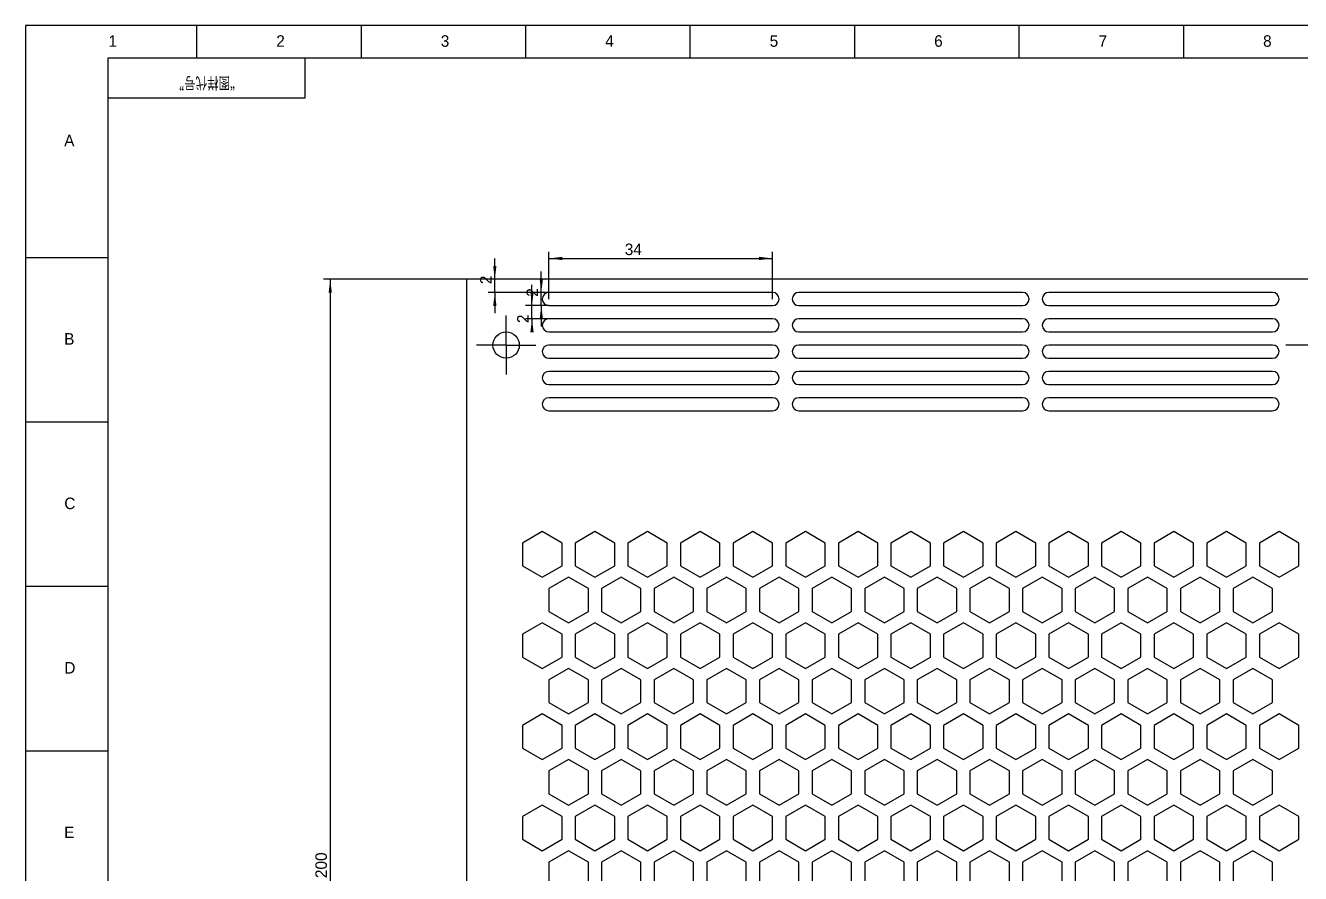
# Model space of a CAD drawing. Header units: millimetres. Extents: x 0 to 594, y 0 to 421.
# Drawn here: x 0 to 193.8, y 291.6 to 420.5 of the extents above; entities that cross this region are included whole.
import ezdxf

# ---------------------------------------------------------------- set-up
doc = ezdxf.new("R2010")
doc.units = ezdxf.units.MM
doc.header["$LTSCALE"] = 0.5
doc.linetypes.add('CENTERX2', pattern=[20.32, 12.7, -2.54, 2.54, -2.54])
for name, color, linetype in [('中心线', 1, 'CENTERX2'), ('尺寸线', 3, 'Continuous'), ('符号', 2, 'Continuous'), ('细实线', 4, 'Continuous')]:
    doc.layers.add(name, color=color, linetype=linetype)
doc.layers.add('粗实线', color=7, linetype='Continuous', lineweight=25)
doc.styles.add('SLDTEXTSTYLE1', font='')
doc.styles.add('SLDTEXTSTYLE2', font='', dxfattribs={"bigfont": 'bigfont'})
doc.styles.get('SLDTEXTSTYLE1').set_extended_font_data('汉仪长仿宋体')
doc.styles.get('SLDTEXTSTYLE2').set_extended_font_data('长仿宋体')
doc.dimstyles.new('SLDDIMSTYLE0', dxfattribs={"dimtxt": 1.75, "dimasz": 2.04, "dimexe": 0, "dimexo": 0.0625, "dimgap": 0.4375, "dimtad": 2, "dimrnd": 1e-09, "dimzin": 12, "dimdsep": 46, "dimtxsty": 'SLDTEXTSTYLE1', "dimsah": 1, "dimcen": 0.09, "dimadec": 0, "dimazin": 3, "dimtfac": 1, "dimtofl": 0, "dimtmove": 0, "dimatfit": 3, "dimfxl": 1, "dimfrac": 2, "dimtolj": 1, "dimtzin": 12, "dimarcsym": 0})
doc.dimstyles.new('SLDDIMSTYLE2', dxfattribs={"dimtxt": 1.75, "dimasz": 2.04, "dimexe": 0, "dimexo": 0.0625, "dimgap": 0.4375, "dimtad": 2, "dimrnd": 1e-09, "dimzin": 12, "dimdsep": 46, "dimtxsty": 'SLDTEXTSTYLE1', "dimsah": 1, "dimcen": 0.09, "dimadec": 0, "dimazin": 3, "dimtfac": 1, "dimtmove": 0, "dimatfit": 0, "dimfxl": 1, "dimfrac": 2, "dimtolj": 1, "dimtzin": 12, "dimarcsym": 0})

# ---------------------------------------------------------------- blocks, each defined once
blk = doc.blocks.new('_D_1')
at = {"layer": '尺寸线', "transparency": 16777216}
for p, q in [((67.06, 381.92), (45.32, 381.92)), ((46.32, 381.92), (46.32, 181.92)), ((67.06, 181.92), (45.32, 181.92))]:
    blk.add_line(p, q, dxfattribs=at)
for points in [[(46.32, 381.92), (46.07, 379.88), (46.57, 379.88)], [(46.32, 181.92), (46.57, 183.96), (46.07, 183.96)]]:
    blk.add_solid(points, dxfattribs=at)
at = {"layer": '尺寸线', "transparency": 16777216, "insert": (44.06, 290.9), "char_height": 1.75, "attachment_point": 1, "rotation": 90, "style": 'SLDTEXTSTYLE1'}
blk.add_mtext('200', dxfattribs=at)
blk = doc.blocks.new('_D_22')
at = {"layer": '尺寸线', "transparency": 16777216}
for p, q in [((79.56, 378.92), (79.56, 386.09)), ((113.56, 378.92), (113.56, 386.09)), ((79.56, 385.09), (113.56, 385.09))]:
    blk.add_line(p, q, dxfattribs=at)
for points in [[(79.56, 385.09), (81.6, 384.84), (81.6, 385.34)], [(113.56, 385.09), (111.52, 385.34), (111.52, 384.84)]]:
    blk.add_solid(points, dxfattribs=at)
at = {"layer": '尺寸线', "transparency": 16777216, "insert": (91.09, 387.35), "char_height": 1.75, "attachment_point": 1, "style": 'SLDTEXTSTYLE1'}
blk.add_mtext('34', dxfattribs=at)
blk = doc.blocks.new('_D_23')
at = {"layer": '尺寸线', "transparency": 16777216}
for p, q in [((78.4, 379.92), (78.4, 383.1)), ((79.56, 379.92), (77.4, 379.92)), ((78.4, 377.92), (78.4, 379.92)), ((79.56, 377.92), (77.4, 377.92)), ((78.4, 377.92), (78.4, 374.75))]:
    blk.add_line(p, q, dxfattribs=at)
for points in [[(78.4, 379.92), (78.66, 381.96), (78.15, 381.96)], [(78.4, 377.92), (78.15, 375.88), (78.66, 375.88)]]:
    blk.add_solid(points, dxfattribs=at)
at = {"layer": '尺寸线', "transparency": 16777216, "insert": (76.15, 379.27), "char_height": 1.75, "attachment_point": 1, "rotation": 90, "style": 'SLDTEXTSTYLE1'}
blk.add_mtext('2', dxfattribs=at)
blk = doc.blocks.new('_D_24')
at = {"layer": '尺寸线', "transparency": 16777216}
for p, q in [((71.34, 381.92), (71.34, 385.1)), ((71.34, 379.92), (71.34, 381.92)), ((79.56, 379.92), (70.34, 379.92)), ((71.34, 379.92), (71.34, 376.75))]:
    blk.add_line(p, q, dxfattribs=at)
for points in [[(71.34, 381.92), (71.59, 383.96), (71.09, 383.96)], [(71.34, 379.92), (71.09, 377.88), (71.59, 377.88)]]:
    blk.add_solid(points, dxfattribs=at)
at = {"layer": '尺寸线', "transparency": 16777216, "insert": (69.09, 381.18), "char_height": 1.75, "attachment_point": 1, "rotation": 90, "style": 'SLDTEXTSTYLE1'}
blk.add_mtext('2', dxfattribs=at)
blk = doc.blocks.new('_D_25')
at = {"layer": '尺寸线', "transparency": 16777216}
for p, q in [((76.99, 377.92), (76.99, 381.1)), ((79.56, 377.92), (75.99, 377.92)), ((76.99, 375.92), (76.99, 377.92)), ((79.56, 375.92), (75.99, 375.92)), ((76.99, 375.92), (76.99, 375.26))]:
    blk.add_line(p, q, dxfattribs=at)
for points in [[(76.99, 377.92), (77.24, 379.96), (76.74, 379.96)], [(76.99, 375.92), (76.74, 373.88), (77.24, 373.88)]]:
    blk.add_solid(points, dxfattribs=at)
at = {"layer": '尺寸线', "transparency": 16777216, "insert": (74.73, 375.26), "char_height": 1.75, "attachment_point": 1, "rotation": 90, "style": 'SLDTEXTSTYLE1'}
blk.add_mtext('2', dxfattribs=at)
blk = doc.blocks.new('SW_CENTERMARKSYMBOL_11')
at = {"layer": '中心线', "color": 0}
for p, q in [((0, 2.5), (0, 4.5)), ((0, 0), (0, 2.5)), ((-2.5, 0), (-4.5, 0)), ((0, 0), (-2.5, 0)), ((0, 0), (0, -2.5)), ((0, 0), (2.5, 0)), ((2.5, 0), (4.5, 0)), ((0, -2.5), (0, -4.5))]:
    blk.add_line(p, q, dxfattribs=at)
blk = doc.blocks.new('SW_CENTERMARKSYMBOL_12')
at = {"layer": '中心线', "color": 0}
for p, q in [((0, 2.5), (0, 4.5)), ((0, 0), (0, 2.5)), ((-2.5, 0), (-4.5, 0)), ((0, 0), (-2.5, 0)), ((0, 0), (0, -2.5)), ((0, 0), (2.5, 0)), ((2.5, 0), (4.5, 0)), ((0, -2.5), (0, -4.5))]:
    blk.add_line(p, q, dxfattribs=at)

msp = doc.modelspace()

# ---------------------------------------------------------------- linework, layer by layer
at = {"layer": '粗实线'}
for p, q in [((67.06, 381.925), (67.06, 181.925)), ((202.06, 381.925), (67.06, 381.925)), ((113.56, 379.925), (79.56, 379.925)), ((151.56, 379.925), (117.56, 379.925)), ((189.56, 379.925), (155.56, 379.925)), ((79.56, 377.925), (113.56, 377.925)), ((117.56, 377.925), (151.56, 377.925)), ((155.56, 377.925), (189.56, 377.925)), ((113.56, 375.925), (79.56, 375.925)), ((151.56, 375.925), (117.56, 375.925)), ((189.56, 375.925), (155.56, 375.925)), ((79.56, 373.925), (113.56, 373.925)), ((117.56, 373.925), (151.56, 373.925)), ((155.56, 373.925), (189.56, 373.925)), ((113.56, 371.925), (79.56, 371.925)), ((151.56, 371.925), (117.56, 371.925)), ((189.56, 371.925), (155.56, 371.925)), ((79.56, 369.925), (113.56, 369.925)), ((117.56, 369.925), (151.56, 369.925)), ((155.56, 369.925), (189.56, 369.925)), ((113.56, 367.925), (79.56, 367.925)), ((151.56, 367.925), (117.56, 367.925)), ((189.56, 367.925), (155.56, 367.925)), ((79.56, 365.925), (113.56, 365.925)), ((117.56, 365.925), (151.56, 365.925)), ((155.56, 365.925), (189.56, 365.925)), ((113.56, 363.925), (79.56, 363.925)), ((151.56, 363.925), (117.56, 363.925)), ((189.56, 363.925), (155.56, 363.925)), ((79.56, 361.925), (113.56, 361.925)), ((117.56, 361.925), (151.56, 361.925)), ((155.56, 361.925), (189.56, 361.925)), ((78.56, 343.56), (75.56, 341.828)), ((81.56, 341.828), (78.56, 343.56)), ((86.56, 343.56), (83.56, 341.828)), ((89.56, 341.828), (86.56, 343.56)), ((94.56, 343.56), (91.56, 341.828)), ((97.56, 341.828), (94.56, 343.56)), ((102.56, 343.56), (99.56, 341.828)), ((105.56, 341.828), (102.56, 343.56)), ((110.56, 343.56), (107.56, 341.828)), ((113.56, 341.828), (110.56, 343.56)), ((118.56, 343.56), (115.56, 341.828)), ((121.56, 341.828), (118.56, 343.56)), ((126.56, 343.56), (123.56, 341.828)), ((129.56, 341.828), (126.56, 343.56)), ((134.56, 343.56), (131.56, 341.828)), ((137.56, 341.828), (134.56, 343.56)), ((142.56, 343.56), (139.56, 341.828)), ((145.56, 341.828), (142.56, 343.56)), ((150.56, 343.56), (147.56, 341.828)), ((153.56, 341.828), (150.56, 343.56)), ((158.56, 343.56), (155.56, 341.828)), ((161.56, 341.828), (158.56, 343.56)), ((166.56, 343.56), (163.56, 341.828)), ((169.56, 341.828), (166.56, 343.56)), ((174.56, 343.56), (171.56, 341.828)), ((177.56, 341.828), (174.56, 343.56)), ((182.56, 343.56), (179.56, 341.828)), ((185.56, 341.828), (182.56, 343.56)), ((190.56, 343.56), (187.56, 341.828)), ((193.56, 341.828), (190.56, 343.56)), ((75.56, 341.828), (75.56, 338.364)), ((81.56, 338.364), (81.56, 341.828)), ((83.56, 341.828), (83.56, 338.364)), ((89.56, 338.364), (89.56, 341.828)), ((91.56, 341.828), (91.56, 338.364)), ((97.56, 338.364), (97.56, 341.828)), ((99.56, 341.828), (99.56, 338.364)), ((105.56, 338.364), (105.56, 341.828)), ((107.56, 341.828), (107.56, 338.364)), ((113.56, 338.364), (113.56, 341.828)), ((115.56, 341.828), (115.56, 338.364)), ((121.56, 338.364), (121.56, 341.828)), ((123.56, 341.828), (123.56, 338.364)), ((129.56, 338.364), (129.56, 341.828)), ((131.56, 341.828), (131.56, 338.364)), ((137.56, 338.364), (137.56, 341.828)), ((139.56, 341.828), (139.56, 338.364)), ((145.56, 338.364), (145.56, 341.828)), ((147.56, 341.828), (147.56, 338.364)), ((153.56, 338.364), (153.56, 341.828)), ((155.56, 341.828), (155.56, 338.364)), ((161.56, 338.364), (161.56, 341.828)), ((163.56, 341.828), (163.56, 338.364)), ((169.56, 338.364), (169.56, 341.828)), ((171.56, 341.828), (171.56, 338.364)), ((177.56, 338.364), (177.56, 341.828)), ((179.56, 341.828), (179.56, 338.364)), ((185.56, 338.364), (185.56, 341.828)), ((187.56, 341.828), (187.56, 338.364)), ((193.56, 338.364), (193.56, 341.828)), ((75.56, 338.364), (78.56, 336.632)), ((78.56, 336.632), (81.56, 338.364)), ((83.56, 338.364), (86.56, 336.632)), ((86.56, 336.632), (89.56, 338.364)), ((91.56, 338.364), (94.56, 336.632)), ((94.56, 336.632), (97.56, 338.364)), ((99.56, 338.364), (102.56, 336.632)), ((102.56, 336.632), (105.56, 338.364)), ((107.56, 338.364), (110.56, 336.632)), ((110.56, 336.632), (113.56, 338.364)), ((115.56, 338.364), (118.56, 336.632)), ((118.56, 336.632), (121.56, 338.364)), ((123.56, 338.364), (126.56, 336.632)), ((126.56, 336.632), (129.56, 338.364)), ((131.56, 338.364), (134.56, 336.632)), ((134.56, 336.632), (137.56, 338.364)), ((139.56, 338.364), (142.56, 336.632)), ((142.56, 336.632), (145.56, 338.364)), ((147.56, 338.364), (150.56, 336.632)), ((150.56, 336.632), (153.56, 338.364)), ((155.56, 338.364), (158.56, 336.632)), ((158.56, 336.632), (161.56, 338.364)), ((163.56, 338.364), (166.56, 336.632)), ((166.56, 336.632), (169.56, 338.364)), ((171.56, 338.364), (174.56, 336.632)), ((174.56, 336.632), (177.56, 338.364)), ((179.56, 338.364), (182.56, 336.632)), ((182.56, 336.632), (185.56, 338.364)), ((187.56, 338.364), (190.56, 336.632)), ((190.56, 336.632), (193.56, 338.364)), ((82.56, 336.632), (79.56, 334.9)), ((85.56, 334.9), (82.56, 336.632)), ((90.56, 336.632), (87.56, 334.9)), ((93.56, 334.9), (90.56, 336.632)), ((98.56, 336.632), (95.56, 334.9)), ((101.56, 334.9), (98.56, 336.632)), ((106.56, 336.632), (103.56, 334.9)), ((109.56, 334.9), (106.56, 336.632)), ((114.56, 336.632), (111.56, 334.9)), ((117.56, 334.9), (114.56, 336.632)), ((122.56, 336.632), (119.56, 334.9)), ((125.56, 334.9), (122.56, 336.632)), ((130.56, 336.632), (127.56, 334.9)), ((133.56, 334.9), (130.56, 336.632)), ((138.56, 336.632), (135.56, 334.9)), ((141.56, 334.9), (138.56, 336.632)), ((146.56, 336.632), (143.56, 334.9)), ((149.56, 334.9), (146.56, 336.632)), ((154.56, 336.632), (151.56, 334.9)), ((157.56, 334.9), (154.56, 336.632)), ((162.56, 336.632), (159.56, 334.9)), ((165.56, 334.9), (162.56, 336.632)), ((170.56, 336.632), (167.56, 334.9)), ((173.56, 334.9), (170.56, 336.632)), ((178.56, 336.632), (175.56, 334.9)), ((181.56, 334.9), (178.56, 336.632)), ((186.56, 336.632), (183.56, 334.9)), ((189.56, 334.9), (186.56, 336.632)), ((79.56, 334.9), (79.56, 331.436)), ((85.56, 331.436), (85.56, 334.9)), ((87.56, 334.9), (87.56, 331.436)), ((93.56, 331.436), (93.56, 334.9)), ((95.56, 334.9), (95.56, 331.436)), ((101.56, 331.436), (101.56, 334.9)), ((103.56, 334.9), (103.56, 331.436)), ((109.56, 331.436), (109.56, 334.9)), ((111.56, 334.9), (111.56, 331.436)), ((117.56, 331.436), (117.56, 334.9)), ((119.56, 334.9), (119.56, 331.436)), ((125.56, 331.436), (125.56, 334.9)), ((127.56, 334.9), (127.56, 331.436)), ((133.56, 331.436), (133.56, 334.9)), ((135.56, 334.9), (135.56, 331.436)), ((141.56, 331.436), (141.56, 334.9)), ((143.56, 334.9), (143.56, 331.436)), ((149.56, 331.436), (149.56, 334.9)), ((151.56, 334.9), (151.56, 331.436)), ((157.56, 331.436), (157.56, 334.9)), ((159.56, 334.9), (159.56, 331.436)), ((165.56, 331.436), (165.56, 334.9)), ((167.56, 334.9), (167.56, 331.436)), ((173.56, 331.436), (173.56, 334.9)), ((175.56, 334.9), (175.56, 331.436)), ((181.56, 331.436), (181.56, 334.9)), ((183.56, 334.9), (183.56, 331.436)), ((189.56, 331.436), (189.56, 334.9)), ((79.56, 331.436), (82.56, 329.704)), ((82.56, 329.704), (85.56, 331.436)), ((87.56, 331.436), (90.56, 329.704)), ((90.56, 329.704), (93.56, 331.436)), ((95.56, 331.436), (98.56, 329.704)), ((98.56, 329.704), (101.56, 331.436)), ((103.56, 331.436), (106.56, 329.704)), ((106.56, 329.704), (109.56, 331.436)), ((111.56, 331.436), (114.56, 329.704)), ((114.56, 329.704), (117.56, 331.436)), ((119.56, 331.436), (122.56, 329.704)), ((122.56, 329.704), (125.56, 331.436)), ((127.56, 331.436), (130.56, 329.704)), ((130.56, 329.704), (133.56, 331.436)), ((135.56, 331.436), (138.56, 329.704)), ((138.56, 329.704), (141.56, 331.436)), ((143.56, 331.436), (146.56, 329.704)), ((146.56, 329.704), (149.56, 331.436)), ((151.56, 331.436), (154.56, 329.704)), ((154.56, 329.704), (157.56, 331.436)), ((159.56, 331.436), (162.56, 329.704)), ((162.56, 329.704), (165.56, 331.436)), ((167.56, 331.436), (170.56, 329.704)), ((170.56, 329.704), (173.56, 331.436)), ((175.56, 331.436), (178.56, 329.704)), ((178.56, 329.704), (181.56, 331.436)), ((183.56, 331.436), (186.56, 329.704)), ((186.56, 329.704), (189.56, 331.436)), ((78.56, 329.704), (75.56, 327.972)), ((81.56, 327.972), (78.56, 329.704)), ((86.56, 329.704), (83.56, 327.972)), ((89.56, 327.972), (86.56, 329.704)), ((94.56, 329.704), (91.56, 327.972)), ((97.56, 327.972), (94.56, 329.704)), ((102.56, 329.704), (99.56, 327.972)), ((105.56, 327.972), (102.56, 329.704)), ((110.56, 329.704), (107.56, 327.972)), ((113.56, 327.972), (110.56, 329.704)), ((118.56, 329.704), (115.56, 327.972)), ((121.56, 327.972), (118.56, 329.704)), ((126.56, 329.704), (123.56, 327.972)), ((129.56, 327.972), (126.56, 329.704)), ((134.56, 329.704), (131.56, 327.972)), ((137.56, 327.972), (134.56, 329.704)), ((142.56, 329.704), (139.56, 327.972)), ((145.56, 327.972), (142.56, 329.704)), ((150.56, 329.704), (147.56, 327.972)), ((153.56, 327.972), (150.56, 329.704)), ((158.56, 329.704), (155.56, 327.972)), ((161.56, 327.972), (158.56, 329.704)), ((166.56, 329.704), (163.56, 327.972)), ((169.56, 327.972), (166.56, 329.704)), ((174.56, 329.704), (171.56, 327.972)), ((177.56, 327.972), (174.56, 329.704)), ((182.56, 329.704), (179.56, 327.972)), ((185.56, 327.972), (182.56, 329.704)), ((190.56, 329.704), (187.56, 327.972)), ((193.56, 327.972), (190.56, 329.704)), ((75.56, 327.972), (75.56, 324.508)), ((81.56, 324.508), (81.56, 327.972)), ((83.56, 327.972), (83.56, 324.508)), ((89.56, 324.508), (89.56, 327.972)), ((91.56, 327.972), (91.56, 324.508)), ((97.56, 324.508), (97.56, 327.972)), ((99.56, 327.972), (99.56, 324.508)), ((105.56, 324.508), (105.56, 327.972)), ((107.56, 327.972), (107.56, 324.508)), ((113.56, 324.508), (113.56, 327.972)), ((115.56, 327.972), (115.56, 324.508)), ((121.56, 324.508), (121.56, 327.972)), ((123.56, 327.972), (123.56, 324.508)), ((129.56, 324.508), (129.56, 327.972)), ((131.56, 327.972), (131.56, 324.508)), ((137.56, 324.508), (137.56, 327.972)), ((139.56, 327.972), (139.56, 324.508)), ((145.56, 324.508), (145.56, 327.972)), ((147.56, 327.972), (147.56, 324.508)), ((153.56, 324.508), (153.56, 327.972)), ((155.56, 327.972), (155.56, 324.508)), ((161.56, 324.508), (161.56, 327.972)), ((163.56, 327.972), (163.56, 324.508)), ((169.56, 324.508), (169.56, 327.972)), ((171.56, 327.972), (171.56, 324.508)), ((177.56, 324.508), (177.56, 327.972)), ((179.56, 327.972), (179.56, 324.508)), ((185.56, 324.508), (185.56, 327.972)), ((187.56, 327.972), (187.56, 324.508)), ((193.56, 324.508), (193.56, 327.972)), ((75.56, 324.508), (78.56, 322.776)), ((78.56, 322.776), (81.56, 324.508)), ((83.56, 324.508), (86.56, 322.776)), ((86.56, 322.776), (89.56, 324.508)), ((91.56, 324.508), (94.56, 322.776)), ((94.56, 322.776), (97.56, 324.508)), ((99.56, 324.508), (102.56, 322.776)), ((102.56, 322.776), (105.56, 324.508)), ((107.56, 324.508), (110.56, 322.776)), ((110.56, 322.776), (113.56, 324.508)), ((115.56, 324.508), (118.56, 322.776)), ((118.56, 322.776), (121.56, 324.508)), ((123.56, 324.508), (126.56, 322.776)), ((126.56, 322.776), (129.56, 324.508)), ((131.56, 324.508), (134.56, 322.776)), ((134.56, 322.776), (137.56, 324.508)), ((139.56, 324.508), (142.56, 322.776)), ((142.56, 322.776), (145.56, 324.508)), ((147.56, 324.508), (150.56, 322.776)), ((150.56, 322.776), (153.56, 324.508)), ((155.56, 324.508), (158.56, 322.776)), ((158.56, 322.776), (161.56, 324.508)), ((163.56, 324.508), (166.56, 322.776)), ((166.56, 322.776), (169.56, 324.508)), ((171.56, 324.508), (174.56, 322.776)), ((174.56, 322.776), (177.56, 324.508)), ((179.56, 324.508), (182.56, 322.776)), ((182.56, 322.776), (185.56, 324.508)), ((187.56, 324.508), (190.56, 322.776)), ((190.56, 322.776), (193.56, 324.508)), ((82.56, 322.776), (79.56, 321.044)), ((85.56, 321.044), (82.56, 322.776)), ((90.56, 322.776), (87.56, 321.044)), ((93.56, 321.044), (90.56, 322.776)), ((98.56, 322.776), (95.56, 321.044)), ((101.56, 321.044), (98.56, 322.776)), ((106.56, 322.776), (103.56, 321.044)), ((109.56, 321.044), (106.56, 322.776)), ((114.56, 322.776), (111.56, 321.044)), ((117.56, 321.044), (114.56, 322.776)), ((122.56, 322.776), (119.56, 321.044)), ((125.56, 321.044), (122.56, 322.776)), ((130.56, 322.776), (127.56, 321.044)), ((133.56, 321.044), (130.56, 322.776)), ((138.56, 322.776), (135.56, 321.044)), ((141.56, 321.044), (138.56, 322.776)), ((146.56, 322.776), (143.56, 321.044)), ((149.56, 321.044), (146.56, 322.776)), ((154.56, 322.776), (151.56, 321.044)), ((157.56, 321.044), (154.56, 322.776)), ((162.56, 322.776), (159.56, 321.044)), ((165.56, 321.044), (162.56, 322.776)), ((170.56, 322.776), (167.56, 321.044)), ((173.56, 321.044), (170.56, 322.776)), ((178.56, 322.776), (175.56, 321.044)), ((181.56, 321.044), (178.56, 322.776)), ((186.56, 322.776), (183.56, 321.044)), ((189.56, 321.044), (186.56, 322.776)), ((79.56, 321.044), (79.56, 317.58)), ((85.56, 317.58), (85.56, 321.044)), ((87.56, 321.044), (87.56, 317.58)), ((93.56, 317.58), (93.56, 321.044)), ((95.56, 321.044), (95.56, 317.58)), ((101.56, 317.58), (101.56, 321.044)), ((103.56, 321.044), (103.56, 317.58)), ((109.56, 317.58), (109.56, 321.044)), ((111.56, 321.044), (111.56, 317.58)), ((117.56, 317.58), (117.56, 321.044)), ((119.56, 321.044), (119.56, 317.58)), ((125.56, 317.58), (125.56, 321.044)), ((127.56, 321.044), (127.56, 317.58)), ((133.56, 317.58), (133.56, 321.044)), ((135.56, 321.044), (135.56, 317.58)), ((141.56, 317.58), (141.56, 321.044)), ((143.56, 321.044), (143.56, 317.58)), ((149.56, 317.58), (149.56, 321.044)), ((151.56, 321.044), (151.56, 317.58)), ((157.56, 317.58), (157.56, 321.044)), ((159.56, 321.044), (159.56, 317.58)), ((165.56, 317.58), (165.56, 321.044)), ((167.56, 321.044), (167.56, 317.58)), ((173.56, 317.58), (173.56, 321.044)), ((175.56, 321.044), (175.56, 317.58)), ((181.56, 317.58), (181.56, 321.044)), ((183.56, 321.044), (183.56, 317.58)), ((189.56, 317.58), (189.56, 321.044)), ((79.56, 317.58), (82.56, 315.848)), ((82.56, 315.848), (85.56, 317.58)), ((87.56, 317.58), (90.56, 315.848)), ((90.56, 315.848), (93.56, 317.58)), ((95.56, 317.58), (98.56, 315.848)), ((98.56, 315.848), (101.56, 317.58)), ((103.56, 317.58), (106.56, 315.848)), ((106.56, 315.848), (109.56, 317.58)), ((111.56, 317.58), (114.56, 315.848)), ((114.56, 315.848), (117.56, 317.58)), ((119.56, 317.58), (122.56, 315.848)), ((122.56, 315.848), (125.56, 317.58)), ((127.56, 317.58), (130.56, 315.848)), ((130.56, 315.848), (133.56, 317.58)), ((135.56, 317.58), (138.56, 315.848)), ((138.56, 315.848), (141.56, 317.58)), ((143.56, 317.58), (146.56, 315.848)), ((146.56, 315.848), (149.56, 317.58)), ((151.56, 317.58), (154.56, 315.848)), ((154.56, 315.848), (157.56, 317.58)), ((159.56, 317.58), (162.56, 315.848)), ((162.56, 315.848), (165.56, 317.58)), ((167.56, 317.58), (170.56, 315.848)), ((170.56, 315.848), (173.56, 317.58)), ((175.56, 317.58), (178.56, 315.848)), ((178.56, 315.848), (181.56, 317.58)), ((183.56, 317.58), (186.56, 315.848)), ((186.56, 315.848), (189.56, 317.58)), ((78.56, 315.848), (75.56, 314.116)), ((75.56, 314.116), (75.56, 310.652)), ((81.56, 314.116), (78.56, 315.848)), ((81.56, 310.652), (81.56, 314.116)), ((86.56, 315.848), (83.56, 314.116)), ((83.56, 314.116), (83.56, 310.652)), ((89.56, 314.116), (86.56, 315.848)), ((89.56, 310.652), (89.56, 314.116)), ((94.56, 315.848), (91.56, 314.116)), ((91.56, 314.116), (91.56, 310.652)), ((97.56, 314.116), (94.56, 315.848)), ((97.56, 310.652), (97.56, 314.116)), ((102.56, 315.848), (99.56, 314.116)), ((99.56, 314.116), (99.56, 310.652)), ((105.56, 314.116), (102.56, 315.848)), ((105.56, 310.652), (105.56, 314.116)), ((110.56, 315.848), (107.56, 314.116)), ((107.56, 314.116), (107.56, 310.652)), ((113.56, 314.116), (110.56, 315.848)), ((113.56, 310.652), (113.56, 314.116)), ((118.56, 315.848), (115.56, 314.116)), ((115.56, 314.116), (115.56, 310.652)), ((121.56, 314.116), (118.56, 315.848)), ((121.56, 310.652), (121.56, 314.116)), ((126.56, 315.848), (123.56, 314.116)), ((123.56, 314.116), (123.56, 310.652)), ((129.56, 314.116), (126.56, 315.848)), ((129.56, 310.652), (129.56, 314.116)), ((134.56, 315.848), (131.56, 314.116)), ((131.56, 314.116), (131.56, 310.652)), ((137.56, 314.116), (134.56, 315.848)), ((137.56, 310.652), (137.56, 314.116)), ((142.56, 315.848), (139.56, 314.116)), ((139.56, 314.116), (139.56, 310.652)), ((145.56, 314.116), (142.56, 315.848)), ((145.56, 310.652), (145.56, 314.116)), ((150.56, 315.848), (147.56, 314.116)), ((147.56, 314.116), (147.56, 310.652)), ((153.56, 314.116), (150.56, 315.848)), ((153.56, 310.652), (153.56, 314.116)), ((158.56, 315.848), (155.56, 314.116)), ((155.56, 314.116), (155.56, 310.652)), ((161.56, 314.116), (158.56, 315.848)), ((161.56, 310.652), (161.56, 314.116)), ((166.56, 315.848), (163.56, 314.116)), ((163.56, 314.116), (163.56, 310.652)), ((169.56, 314.116), (166.56, 315.848)), ((169.56, 310.652), (169.56, 314.116)), ((174.56, 315.848), (171.56, 314.116)), ((171.56, 314.116), (171.56, 310.652)), ((177.56, 314.116), (174.56, 315.848)), ((177.56, 310.652), (177.56, 314.116)), ((182.56, 315.848), (179.56, 314.116)), ((179.56, 314.116), (179.56, 310.652)), ((185.56, 314.116), (182.56, 315.848)), ((185.56, 310.652), (185.56, 314.116)), ((190.56, 315.848), (187.56, 314.116)), ((187.56, 314.116), (187.56, 310.652)), ((193.56, 314.116), (190.56, 315.848)), ((193.56, 310.652), (193.56, 314.116)), ((75.56, 310.652), (78.56, 308.919)), ((78.56, 308.919), (81.56, 310.652)), ((83.56, 310.652), (86.56, 308.919)), ((86.56, 308.919), (89.56, 310.652)), ((91.56, 310.652), (94.56, 308.919)), ((94.56, 308.919), (97.56, 310.652)), ((99.56, 310.652), (102.56, 308.919)), ((102.56, 308.919), (105.56, 310.652)), ((107.56, 310.652), (110.56, 308.919)), ((110.56, 308.919), (113.56, 310.652)), ((115.56, 310.652), (118.56, 308.919)), ((118.56, 308.919), (121.56, 310.652)), ((123.56, 310.652), (126.56, 308.919)), ((126.56, 308.919), (129.56, 310.652)), ((131.56, 310.652), (134.56, 308.919)), ((134.56, 308.919), (137.56, 310.652)), ((139.56, 310.652), (142.56, 308.919)), ((142.56, 308.919), (145.56, 310.652)), ((147.56, 310.652), (150.56, 308.919)), ((150.56, 308.919), (153.56, 310.652)), ((155.56, 310.652), (158.56, 308.919)), ((158.56, 308.919), (161.56, 310.652)), ((163.56, 310.652), (166.56, 308.919)), ((166.56, 308.919), (169.56, 310.652)), ((171.56, 310.652), (174.56, 308.919)), ((174.56, 308.919), (177.56, 310.652)), ((179.56, 310.652), (182.56, 308.919)), ((182.56, 308.919), (185.56, 310.652)), ((187.56, 310.652), (190.56, 308.919)), ((190.56, 308.919), (193.56, 310.652)), ((82.56, 308.919), (79.56, 307.187)), ((85.56, 307.187), (82.56, 308.919)), ((90.56, 308.919), (87.56, 307.187)), ((93.56, 307.187), (90.56, 308.919)), ((98.56, 308.919), (95.56, 307.187)), ((101.56, 307.187), (98.56, 308.919)), ((106.56, 308.919), (103.56, 307.187)), ((109.56, 307.187), (106.56, 308.919)), ((114.56, 308.919), (111.56, 307.187)), ((117.56, 307.187), (114.56, 308.919)), ((122.56, 308.919), (119.56, 307.187)), ((125.56, 307.187), (122.56, 308.919)), ((130.56, 308.919), (127.56, 307.187)), ((133.56, 307.187), (130.56, 308.919)), ((138.56, 308.919), (135.56, 307.187)), ((141.56, 307.187), (138.56, 308.919)), ((146.56, 308.919), (143.56, 307.187)), ((149.56, 307.187), (146.56, 308.919)), ((154.56, 308.919), (151.56, 307.187)), ((157.56, 307.187), (154.56, 308.919)), ((162.56, 308.919), (159.56, 307.187)), ((165.56, 307.187), (162.56, 308.919)), ((170.56, 308.919), (167.56, 307.187)), ((173.56, 307.187), (170.56, 308.919)), ((178.56, 308.919), (175.56, 307.187)), ((181.56, 307.187), (178.56, 308.919)), ((186.56, 308.919), (183.56, 307.187)), ((189.56, 307.187), (186.56, 308.919)), ((79.56, 307.187), (79.56, 303.723)), ((85.56, 303.723), (85.56, 307.187)), ((87.56, 307.187), (87.56, 303.723)), ((93.56, 303.723), (93.56, 307.187)), ((95.56, 307.187), (95.56, 303.723)), ((101.56, 303.723), (101.56, 307.187)), ((103.56, 307.187), (103.56, 303.723)), ((109.56, 303.723), (109.56, 307.187)), ((111.56, 307.187), (111.56, 303.723)), ((117.56, 303.723), (117.56, 307.187)), ((119.56, 307.187), (119.56, 303.723)), ((125.56, 303.723), (125.56, 307.187)), ((127.56, 307.187), (127.56, 303.723)), ((133.56, 303.723), (133.56, 307.187)), ((135.56, 307.187), (135.56, 303.723)), ((141.56, 303.723), (141.56, 307.187)), ((143.56, 307.187), (143.56, 303.723)), ((149.56, 303.723), (149.56, 307.187)), ((151.56, 307.187), (151.56, 303.723)), ((157.56, 303.723), (157.56, 307.187)), ((159.56, 307.187), (159.56, 303.723)), ((165.56, 303.723), (165.56, 307.187)), ((167.56, 307.187), (167.56, 303.723)), ((173.56, 303.723), (173.56, 307.187)), ((175.56, 307.187), (175.56, 303.723)), ((181.56, 303.723), (181.56, 307.187)), ((183.56, 307.187), (183.56, 303.723)), ((189.56, 303.723), (189.56, 307.187)), ((79.56, 303.723), (82.56, 301.991)), ((82.56, 301.991), (85.56, 303.723)), ((87.56, 303.723), (90.56, 301.991)), ((90.56, 301.991), (93.56, 303.723)), ((95.56, 303.723), (98.56, 301.991)), ((98.56, 301.991), (101.56, 303.723)), ((103.56, 303.723), (106.56, 301.991)), ((106.56, 301.991), (109.56, 303.723)), ((111.56, 303.723), (114.56, 301.991)), ((114.56, 301.991), (117.56, 303.723)), ((119.56, 303.723), (122.56, 301.991)), ((122.56, 301.991), (125.56, 303.723)), ((127.56, 303.723), (130.56, 301.991)), ((130.56, 301.991), (133.56, 303.723)), ((135.56, 303.723), (138.56, 301.991)), ((138.56, 301.991), (141.56, 303.723)), ((143.56, 303.723), (146.56, 301.991)), ((146.56, 301.991), (149.56, 303.723)), ((151.56, 303.723), (154.56, 301.991)), ((154.56, 301.991), (157.56, 303.723)), ((159.56, 303.723), (162.56, 301.991)), ((162.56, 301.991), (165.56, 303.723)), ((167.56, 303.723), (170.56, 301.991)), ((170.56, 301.991), (173.56, 303.723)), ((175.56, 303.723), (178.56, 301.991)), ((178.56, 301.991), (181.56, 303.723)), ((183.56, 303.723), (186.56, 301.991)), ((186.56, 301.991), (189.56, 303.723)), ((78.56, 301.991), (75.56, 300.259)), ((81.56, 300.259), (78.56, 301.991)), ((86.56, 301.991), (83.56, 300.259)), ((89.56, 300.259), (86.56, 301.991)), ((94.56, 301.991), (91.56, 300.259)), ((97.56, 300.259), (94.56, 301.991)), ((102.56, 301.991), (99.56, 300.259)), ((105.56, 300.259), (102.56, 301.991)), ((110.56, 301.991), (107.56, 300.259)), ((113.56, 300.259), (110.56, 301.991)), ((118.56, 301.991), (115.56, 300.259)), ((121.56, 300.259), (118.56, 301.991)), ((126.56, 301.991), (123.56, 300.259)), ((129.56, 300.259), (126.56, 301.991)), ((134.56, 301.991), (131.56, 300.259)), ((137.56, 300.259), (134.56, 301.991)), ((142.56, 301.991), (139.56, 300.259)), ((145.56, 300.259), (142.56, 301.991)), ((150.56, 301.991), (147.56, 300.259)), ((153.56, 300.259), (150.56, 301.991)), ((158.56, 301.991), (155.56, 300.259)), ((161.56, 300.259), (158.56, 301.991)), ((166.56, 301.991), (163.56, 300.259)), ((169.56, 300.259), (166.56, 301.991)), ((174.56, 301.991), (171.56, 300.259)), ((177.56, 300.259), (174.56, 301.991)), ((182.56, 301.991), (179.56, 300.259)), ((185.56, 300.259), (182.56, 301.991)), ((190.56, 301.991), (187.56, 300.259)), ((193.56, 300.259), (190.56, 301.991)), ((75.56, 300.259), (75.56, 296.795)), ((81.56, 296.795), (81.56, 300.259)), ((83.56, 300.259), (83.56, 296.795)), ((89.56, 296.795), (89.56, 300.259)), ((91.56, 300.259), (91.56, 296.795)), ((97.56, 296.795), (97.56, 300.259)), ((99.56, 300.259), (99.56, 296.795)), ((105.56, 296.795), (105.56, 300.259)), ((107.56, 300.259), (107.56, 296.795)), ((113.56, 296.795), (113.56, 300.259)), ((115.56, 300.259), (115.56, 296.795)), ((121.56, 296.795), (121.56, 300.259)), ((123.56, 300.259), (123.56, 296.795)), ((129.56, 296.795), (129.56, 300.259)), ((131.56, 300.259), (131.56, 296.795)), ((137.56, 296.795), (137.56, 300.259)), ((139.56, 300.259), (139.56, 296.795)), ((145.56, 296.795), (145.56, 300.259)), ((147.56, 300.259), (147.56, 296.795)), ((153.56, 296.795), (153.56, 300.259)), ((155.56, 300.259), (155.56, 296.795)), ((161.56, 296.795), (161.56, 300.259)), ((163.56, 300.259), (163.56, 296.795)), ((169.56, 296.795), (169.56, 300.259)), ((171.56, 300.259), (171.56, 296.795)), ((177.56, 296.795), (177.56, 300.259)), ((179.56, 300.259), (179.56, 296.795)), ((185.56, 296.795), (185.56, 300.259)), ((187.56, 300.259), (187.56, 296.795)), ((193.56, 296.795), (193.56, 300.259)), ((75.56, 296.795), (78.56, 295.063)), ((78.56, 295.063), (81.56, 296.795)), ((83.56, 296.795), (86.56, 295.063)), ((86.56, 295.063), (89.56, 296.795)), ((91.56, 296.795), (94.56, 295.063)), ((94.56, 295.063), (97.56, 296.795)), ((99.56, 296.795), (102.56, 295.063)), ((102.56, 295.063), (105.56, 296.795)), ((107.56, 296.795), (110.56, 295.063)), ((110.56, 295.063), (113.56, 296.795)), ((115.56, 296.795), (118.56, 295.063)), ((118.56, 295.063), (121.56, 296.795)), ((123.56, 296.795), (126.56, 295.063)), ((126.56, 295.063), (129.56, 296.795)), ((131.56, 296.795), (134.56, 295.063)), ((134.56, 295.063), (137.56, 296.795)), ((139.56, 296.795), (142.56, 295.063)), ((142.56, 295.063), (145.56, 296.795)), ((147.56, 296.795), (150.56, 295.063)), ((150.56, 295.063), (153.56, 296.795)), ((155.56, 296.795), (158.56, 295.063)), ((158.56, 295.063), (161.56, 296.795)), ((163.56, 296.795), (166.56, 295.063)), ((166.56, 295.063), (169.56, 296.795)), ((171.56, 296.795), (174.56, 295.063)), ((174.56, 295.063), (177.56, 296.795)), ((179.56, 296.795), (182.56, 295.063)), ((182.56, 295.063), (185.56, 296.795)), ((187.56, 296.795), (190.56, 295.063)), ((190.56, 295.063), (193.56, 296.795)), ((82.56, 295.063), (79.56, 293.331)), ((85.56, 293.331), (82.56, 295.063)), ((90.56, 295.063), (87.56, 293.331)), ((93.56, 293.331), (90.56, 295.063)), ((98.56, 295.063), (95.56, 293.331)), ((101.56, 293.331), (98.56, 295.063)), ((106.56, 295.063), (103.56, 293.331)), ((109.56, 293.331), (106.56, 295.063)), ((114.56, 295.063), (111.56, 293.331)), ((117.56, 293.331), (114.56, 295.063)), ((122.56, 295.063), (119.56, 293.331)), ((125.56, 293.331), (122.56, 295.063)), ((130.56, 295.063), (127.56, 293.331)), ((133.56, 293.331), (130.56, 295.063)), ((138.56, 295.063), (135.56, 293.331)), ((141.56, 293.331), (138.56, 295.063)), ((146.56, 295.063), (143.56, 293.331)), ((149.56, 293.331), (146.56, 295.063)), ((154.56, 295.063), (151.56, 293.331)), ((157.56, 293.331), (154.56, 295.063)), ((162.56, 295.063), (159.56, 293.331)), ((165.56, 293.331), (162.56, 295.063)), ((170.56, 295.063), (167.56, 293.331)), ((173.56, 293.331), (170.56, 295.063)), ((178.56, 295.063), (175.56, 293.331)), ((181.56, 293.331), (178.56, 295.063)), ((186.56, 295.063), (183.56, 293.331)), ((189.56, 293.331), (186.56, 295.063)), ((79.56, 293.331), (79.56, 289.867)), ((85.56, 289.867), (85.56, 293.331)), ((87.56, 293.331), (87.56, 289.867)), ((93.56, 289.867), (93.56, 293.331)), ((95.56, 293.331), (95.56, 289.867)), ((101.56, 289.867), (101.56, 293.331)), ((103.56, 293.331), (103.56, 289.867)), ((109.56, 289.867), (109.56, 293.331)), ((111.56, 293.331), (111.56, 289.867)), ((117.56, 289.867), (117.56, 293.331)), ((119.56, 293.331), (119.56, 289.867)), ((125.56, 289.867), (125.56, 293.331)), ((127.56, 293.331), (127.56, 289.867)), ((133.56, 289.867), (133.56, 293.331)), ((135.56, 293.331), (135.56, 289.867)), ((141.56, 289.867), (141.56, 293.331)), ((143.56, 293.331), (143.56, 289.867)), ((149.56, 289.867), (149.56, 293.331)), ((151.56, 293.331), (151.56, 289.867)), ((157.56, 289.867), (157.56, 293.331)), ((159.56, 293.331), (159.56, 289.867)), ((165.56, 289.867), (165.56, 293.331)), ((167.56, 293.331), (167.56, 289.867)), ((173.56, 289.867), (173.56, 293.331)), ((175.56, 293.331), (175.56, 289.867)), ((181.56, 289.867), (181.56, 293.331)), ((183.56, 293.331), (183.56, 289.867)), ((189.56, 289.867), (189.56, 293.331))]:
    msp.add_line(p, q, dxfattribs=at)
msp.add_circle((73.06, 371.925), 2, dxfattribs=at)
for centre, start, end in [((79.56, 378.925), 90, 270), ((113.56, 378.925), 270, 90), ((117.56, 378.925), 90, 270), ((151.56, 378.925), 270, 90), ((155.56, 378.925), 90, 270), ((189.56, 378.925), 270, 90), ((79.56, 374.925), 90, 270), ((113.56, 374.925), 270, 90), ((117.56, 374.925), 90, 270), ((151.56, 374.925), 270, 90), ((155.56, 374.925), 90, 270), ((189.56, 374.925), 270, 90), ((79.56, 370.925), 90, 270), ((113.56, 370.925), 270, 90), ((117.56, 370.925), 90, 270), ((151.56, 370.925), 270, 90), ((155.56, 370.925), 90, 270), ((189.56, 370.925), 270, 90), ((79.56, 366.925), 90, 270), ((113.56, 366.925), 270, 90), ((117.56, 366.925), 90, 270), ((151.56, 366.925), 270, 90), ((155.56, 366.925), 90, 270), ((189.56, 366.925), 270, 90), ((79.56, 362.925), 90, 270), ((113.56, 362.925), 270, 90), ((117.56, 362.925), 90, 270), ((151.56, 362.925), 270, 90), ((155.56, 362.925), 90, 270), ((189.56, 362.925), 270, 90)]:
    msp.add_arc(centre, 1, start, end, dxfattribs=at)
at = {"layer": '细实线'}
for p, q in [((594.5, 420.5), (0, 420.5)), ((0, 420.5), (0, 0)), ((26, 420.5), (26, 415.525)), ((51, 420.5), (51, 415.525)), ((76, 420.5), (76, 415.525)), ((101, 420.5), (101, 415.525)), ((126, 420.5), (126, 415.525)), ((151, 420.5), (151, 415.525)), ((176, 420.5), (176, 415.525)), ((589.5, 415.525), (12.5, 415.525)), ((12.5, 415.525), (12.5, 5)), ((42.5, 409.5), (42.5, 415.5)), ((12.5, 409.5), (42.5, 409.5)), ((0, 385.25), (12.5, 385.25)), ((0, 360.25), (12.5, 360.25)), ((0, 335.25), (12.5, 335.25)), ((0, 310.25), (12.5, 310.25))]:
    msp.add_line(p, q, dxfattribs=at)

# ---------------------------------------------------------------- block references
at = {"layer": '中心线'}
for name, p in [('SW_CENTERMARKSYMBOL_12', (73.06, 371.925)), ('SW_CENTERMARKSYMBOL_11', (196.06, 371.925))]:
    msp.add_blockref(name, p, dxfattribs=at)

# ---------------------------------------------------------------- texts
at = {"layer": '符号', "char_height": 1.75, "attachment_point": 2, "style": 'SLDTEXTSTYLE1'}
for s, insert in [('1', (13.272, 419.016)), ('2', (38.772, 419.016)), ('3', (63.772, 419.016)), ('4', (88.772, 419.016)), ('5', (113.772, 419.016)), ('6', (138.773, 419.016)), ('7', (163.773, 419.016)), ('8', (188.773, 419.016)), ('A', (6.66, 403.891)), ('B', (6.66, 373.733)), ('C', (6.741, 348.733)), ('D', (6.742, 323.733)), ('E', (6.659, 298.733))]:
    msp.add_mtext(s, dxfattribs=dict(at, insert=insert))
at = {"layer": '符号', "insert": (27.605, 410.869), "char_height": 1.75, "attachment_point": 2, "rotation": 180, "style": 'SLDTEXTSTYLE2'}
msp.add_mtext('“图样代号”', dxfattribs=at)

# ---------------------------------------------------------------- dimensions: what is measured, and where the dimension line sits
at = {"layer": '尺寸线'}
dim = msp.add_linear_dim(base=(113.56, 386.174), p1=(79.56, 378.925), p2=(113.56, 378.925), dimstyle='SLDDIMSTYLE0', dxfattribs=at)
dim.commit()
dim.dimension.update_dxf_attribs({"geometry": '_D_22', "text_midpoint": (91.854, 386.174), "dimtype": 160})
for base, p1, p2, dimstyle, picture, middle in [((70.258, 381.925), (79.56, 379.925), (67.06, 381.925), 'SLDDIMSTYLE2', '_D_24', (70.258, 381.565)), ((45.237, 181.925), (67.06, 381.925), (67.06, 181.925), 'SLDDIMSTYLE0', '_D_1', (45.237, 292.051)), ((77.319, 379.925), (79.56, 377.925), (79.56, 379.925), 'SLDDIMSTYLE2', '_D_23', (77.319, 379.655)), ((75.907, 377.925), (79.56, 375.925), (79.56, 377.925), 'SLDDIMSTYLE2', '_D_25', (75.907, 375.64))]:
    dim = msp.add_linear_dim(base=base, p1=p1, p2=p2, angle=90, dimstyle=dimstyle, dxfattribs=at)
    dim.commit()
    dim.dimension.update_dxf_attribs({"geometry": picture, "text_midpoint": middle, "dimtype": 160})

doc.saveas('drawing.dxf')
